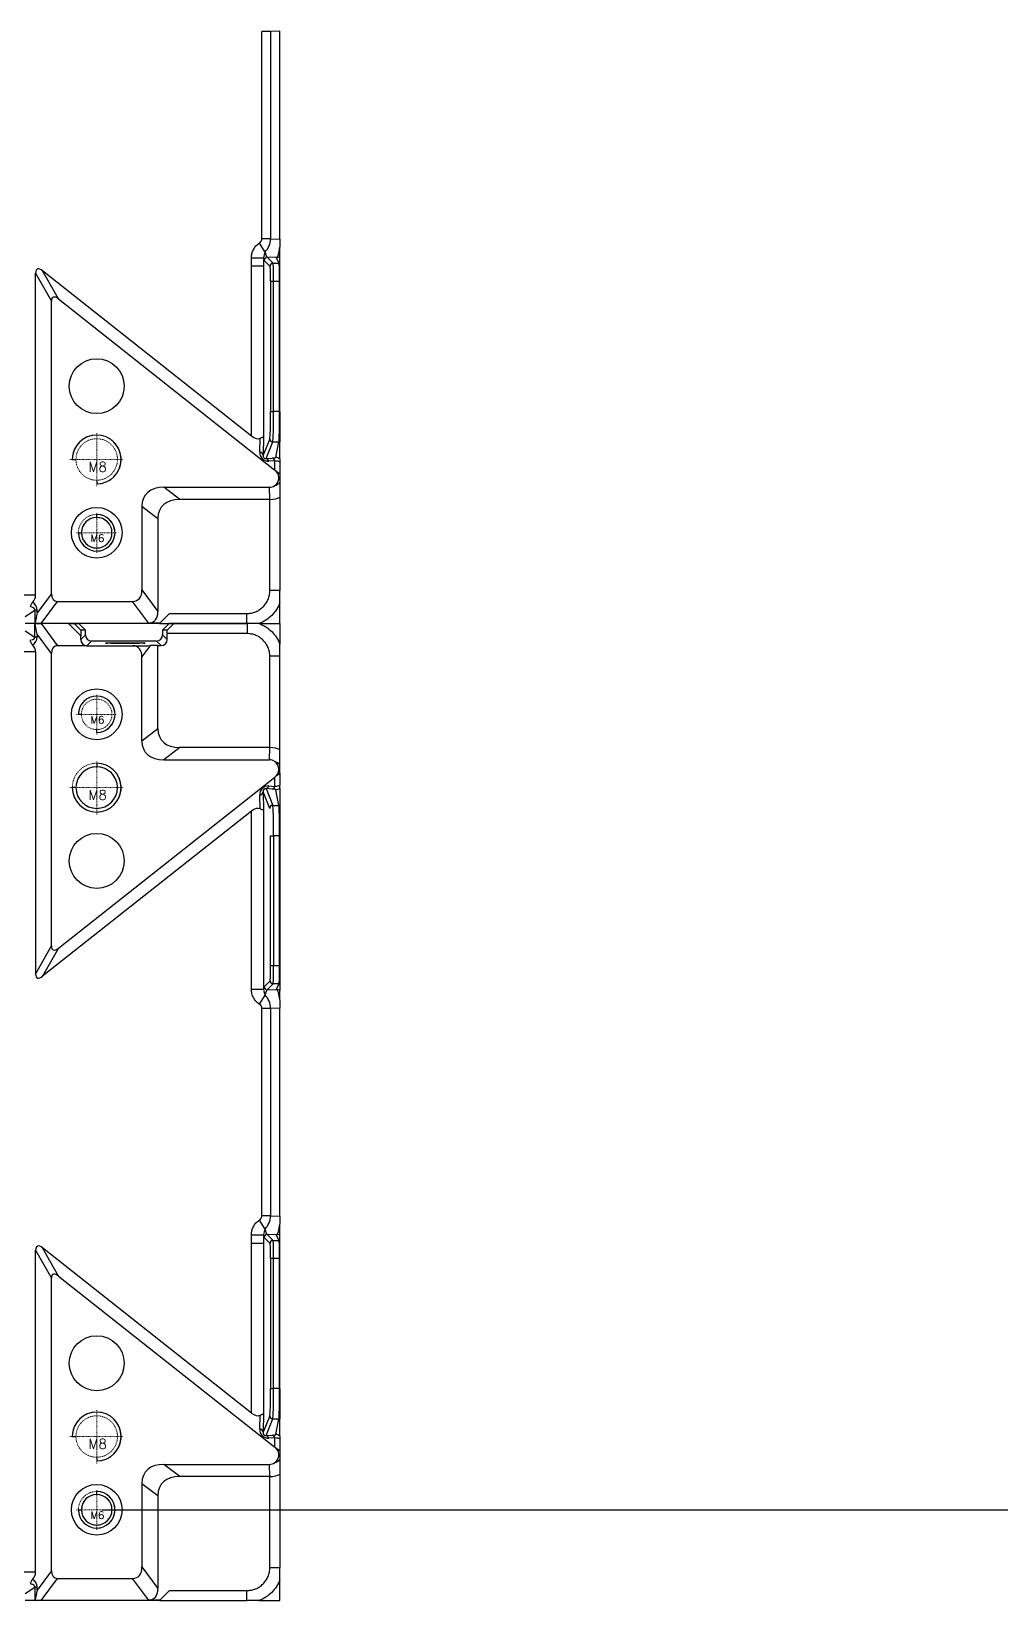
# Model space of a CAD drawing. Header units: millimetres. Extents: x 389 to 17466, y 310 to 5904.
# Drawn here: x 1892.7 to 2051.4, y 786.2 to 1043.1 of the extents above; entities that cross this region are included whole.
import ezdxf

# ---------------------------------------------------------------- set-up
doc = ezdxf.new("R2010")
doc.units = ezdxf.units.MM
doc.linetypes.add('CENTER', pattern=[0.6, 0.375, -0.075, 0.075, -0.075])
doc.linetypes.add('HIDDEN', pattern=[0.2, 0.1, -0.1])
doc.layers.add('screw', color=33, linetype='Continuous', lineweight=13)
doc.styles.get("Standard").update_dxf_attribs({"font": 'arial.ttf'})
doc.styles.add('TXT', font='txt.shx', dxfattribs={"bigfont": 'gbcbig.shx'})
doc.dimstyles.new('DIMSTYLE_14', dxfattribs={"dimtxt": 30, "dimasz": 20, "dimexe": 1.75, "dimexo": 0.875, "dimgap": 2, "dimtad": 1, "dimzin": 9, "dimdsep": 46, "dimtxsty": 'Standard', "dimblk": '_FILLED', "dimcen": 0.09, "dimadec": 0, "dimazin": 0, "dimtp": 0.05, "dimtm": 0.05, "dimtfac": 1, "dimtofl": 0, "dimtmove": 0, "dimatfit": 3, "dimldrblk": '_FILLED', "dimfxl": 1, "dimtolj": 1, "dimarcsym": 0})

# ---------------------------------------------------------------- blocks, each defined once
blk = doc.blocks.new('_FILLED')
at = {"color": 0, "linetype": 'ByBlock'}
blk.add_solid([(0, 0), (-1, 0.2), (-1, -0.2)], dxfattribs=at)
blk = doc.blocks.new('*D179')
at = {"color": 0, "lineweight": -2, "transparency": 16777216}
for p, q in [((1904.23, 1251.29), (2194.62, 1251.29)), ((2192.87, 1231.29), (2192.87, 821.03)), ((1904.23, 801.03), (2194.62, 801.03))]:
    blk.add_line(p, q, dxfattribs=at)
at = {"layer": 'Defpoints', "color": 0, "transparency": 16777216}
for p in [(1903.36, 1251.29), (1903.36, 801.03), (2192.87, 801.03)]:
    blk.add_point(p, dxfattribs=at)
at = {"color": 0, "lineweight": -2, "transparency": 16777216, "xscale": 20, "yscale": 20, "zscale": 20}
for p, rotation in [((2192.87, 1251.29), 90), ((2192.87, 801.03), 270)]:
    blk.add_blockref('_FILLED', p, dxfattribs=dict(at, rotation=rotation))
at = {"color": 0, "transparency": 16777216, "insert": (2171.45, 1026.16), "char_height": 30, "attachment_point": 5, "rotation": 90}
blk.add_mtext('\\A1;450.26 [1\'-5 3/4"]', dxfattribs=at)
blk = doc.blocks.new('screw_m8_g')
at = {"layer": 'screw', "color": 1, "linetype": 'CENTER', "lineweight": 18, "ltscale": 0.16}
for p, q in [((0, -4.4), (0, 4.4)), ((-4.4, 0), (4.4, 0))]:
    blk.add_line(p, q, dxfattribs=at)
at = {"layer": 'screw', "color": 33, "linetype": 'HIDDEN', "lineweight": 18, "ltscale": 0.16}
blk.add_circle((0, 0), 3.4, dxfattribs=at)
at = {"layer": 'screw', "color": 92, "linetype": 'HIDDEN', "lineweight": 18, "ltscale": 0.16}
blk.add_arc((0, 0), 4, 270, 180, dxfattribs=at)
at = {"layer": 'screw', "color": 6, "lineweight": 18, "style": 'TXT'}
blk.add_text('M8', height=1.6, dxfattribs=at).set_placement((-1.36, -2))
blk = doc.blocks.new('screw_m6_g')
at = {"layer": 'screw', "color": 1, "linetype": 'CENTER', "lineweight": 18, "ltscale": 0.12}
for p, q in [((0, -3.3), (0, 3.3)), ((-3.3, 0), (3.3, 0))]:
    blk.add_line(p, q, dxfattribs=at)
at = {"layer": 'screw', "color": 33, "linetype": 'HIDDEN', "lineweight": 18, "ltscale": 0.12}
blk.add_circle((0, 0), 2.5, dxfattribs=at)
at = {"layer": 'screw', "color": 92, "linetype": 'HIDDEN', "lineweight": 18, "ltscale": 0.12}
blk.add_arc((0, 0), 3, 270, 180, dxfattribs=at)
at = {"layer": 'screw', "color": 6, "lineweight": 18, "style": 'TXT'}
blk.add_text('M6', height=1.2, dxfattribs=at).set_placement((-1.02, -1.5))
blk = doc.blocks.new('YTGUH')
at = {"color": 9, "linetype": 'Continuous', "true_color": 0xc7c8ca}
for p, q in [((1930.43, 1009.18), (1930.43, 1043.13)), ((1931.84, 1043.13), (1930.43, 1043.13)), ((1933.36, 1043.18), (1931.84, 1043.13)), ((1931.84, 1043.13), (1931.84, 1009.18)), ((1933.36, 1009.13), (1933.36, 1043.18)), ((1929.98, 1008.46), (1930.92, 1007)), ((1931.84, 1009.18), (1930.43, 1009.18)), ((1931.84, 1009.18), (1933.36, 1009.13)), ((1933.36, 1009.13), (1933.36, 1007.79)), ((1928.7, 1004.71), (1928.7, 1006.06)), ((1928.7, 1006.06), (1930.7, 1006.06)), ((1930.7, 1006.06), (1930.7, 1004.71)), ((1931.75, 1004.65), (1930.78, 1005.63)), ((1932.77, 1006.08), (1931.28, 1006.13)), ((1931.28, 1006.13), (1932.25, 1005.15)), ((1932.25, 1005.15), (1933.24, 1005.15)), ((1933.24, 1005.15), (1932.77, 1006.08)), ((1933.36, 1005.16), (1933.36, 1006.26)), ((1893.34, 1003.56), (1895.94, 998.95)), ((1893.34, 950.81), (1893.34, 1003.56)), ((1897.1, 999.31), (1894.5, 1003.92)), ((1928.7, 976.87), (1894.5, 1003.92)), ((1928.7, 976.87), (1928.7, 1004.71)), ((1928.7, 1004.71), (1930.7, 1004.71)), ((1930.7, 1004.71), (1930.7, 976.79)), ((1931.84, 1002.16), (1931.84, 980.91)), ((1932.34, 1002.16), (1931.84, 1002.16)), ((1932.34, 980.91), (1932.34, 1002.16)), ((1933.3, 1002.16), (1932.34, 1002.16)), ((1933.3, 980.91), (1933.3, 1002.16)), ((1933.3, 1002.16), (1933.36, 1002.16)), ((1933.36, 980.91), (1933.36, 1002.16)), ((1895.94, 951.05), (1895.94, 998.95)), ((1897.1, 999.31), (1932.54, 971.29)), ((1931.84, 980.91), (1932.34, 980.91)), ((1933.3, 980.91), (1932.34, 980.91)), ((1933.3, 980.91), (1933.36, 980.91)), ((1930.05, 974.28), (1930.12, 976.5)), ((1930.7, 976.79), (1930.61, 973.72)), ((1931.7, 976.43), (1930.61, 973.72)), ((1931.1, 973.19), (1932.19, 975.93)), ((1932.19, 975.93), (1933.21, 975.93)), ((1932.69, 973.36), (1933.21, 975.93)), ((1933.36, 973.11), (1933.36, 975.92)), ((1899.36, 973.03), (1899.96, 973.03)), ((1931.1, 973.19), (1932.12, 973.25)), ((1932.56, 972.81), (1931.54, 972.75)), ((1932.54, 971.29), (1932.56, 972.81)), ((1933.36, 972.63), (1933.36, 970.66)), ((1903.36, 969.63), (1903.36, 969.03)), ((1933.36, 970.66), (1933.36, 969.28)), ((1933.36, 969.28), (1933.36, 966.84)), ((1914.37, 968.47), (1931.66, 968.47)), ((1916.98, 966.47), (1914.37, 968.47)), ((1931.7, 966.47), (1916.98, 966.47)), ((1931.7, 966.47), (1931.66, 968.47)), ((1931.71, 951.55), (1931.71, 966.47)), ((1933.36, 966.84), (1933.36, 951.55)), ((1903.36, 963.53), (1903.36, 964.03)), ((1910.77, 965.36), (1910.77, 951.68)), ((1910.77, 965.36), (1913.37, 963.36)), ((1913.37, 963.36), (1913.37, 948.14)), ((1900.36, 961.03), (1900.86, 961.03)), ((1893.34, 950.81), (1790.35, 950.81)), ((1895.94, 951.05), (1893.61, 947.89)), ((1910.77, 951.68), (1913.37, 948.14)), ((1933.36, 951.55), (1931.71, 951.55)), ((1891.66, 947.32), (1893.22, 948.36)), ((1893.22, 948.36), (1893.22, 946.16)), ((1893.61, 948.36), (1893.22, 948.36)), ((1893.61, 947.89), (1893.61, 948.36)), ((1894.28, 946.16), (1896.96, 949.79)), ((1896.96, 949.79), (1909.24, 949.79)), ((1911.85, 946.26), (1909.24, 949.79)), ((1893.22, 946.16), (1891.66, 946.16)), ((1893.22, 946.16), (1891.66, 946.16)), ((1893.22, 946.16), (1893.28, 946.16)), ((1893.22, 943.95), (1893.22, 946.16)), ((1893.28, 946.16), (1893.22, 946.16)), ((1894.28, 946.16), (1893.28, 946.16)), ((1893.28, 946.16), (1894.28, 946.16)), ((1913.66, 946.16), (1894.28, 946.16)), ((1894.28, 946.16), (1896.96, 942.52)), ((1898.75, 946.16), (1894.28, 946.16)), ((1900.74, 944.15), (1898.75, 946.16)), ((1898.75, 946.16), (1899.67, 946.16)), ((1899.67, 946.16), (1900.76, 945.06)), ((1899.67, 946.16), (1900.41, 946.16)), ((1900.41, 946.16), (1901.51, 945.06)), ((1911.85, 946.26), (1913.76, 946.26)), ((1913.66, 946.16), (1913.76, 946.26)), ((1913.66, 946.16), (1927.97, 946.16)), ((1913.76, 946.26), (1915.3, 947.8)), ((1914.15, 945.06), (1915.25, 946.16)), ((1915.98, 946.16), (1915.25, 946.16)), ((1915.3, 947.8), (1927.97, 947.8)), ((1928, 946.16), (1915.98, 946.16)), ((1927.97, 946.16), (1927.97, 947.8)), ((1928, 946.16), (1928, 944.51)), ((1891.66, 944.99), (1893.22, 943.95)), ((1893.61, 943.95), (1893.22, 943.95)), ((1893.61, 944.42), (1893.61, 943.95)), ((1895.94, 941.26), (1893.61, 944.42)), ((1900.74, 943.53), (1901.51, 944.3)), ((1900.74, 943.53), (1900.74, 944.15)), ((1901.51, 945.06), (1900.76, 945.06)), ((1901.51, 944.3), (1901.51, 945.06)), ((1902.51, 943.3), (1901.73, 942.52)), ((1913.15, 943.3), (1902.51, 943.3)), ((1913.9, 942.55), (1913.15, 943.3)), ((1914.86, 945.06), (1914.15, 945.06)), ((1914.15, 945.06), (1914.15, 944.3)), ((1914.15, 944.3), (1914.9, 943.55)), ((1914.9, 945.06), (1914.86, 945.06)), ((1914.9, 944.01), (1914.9, 944.51)), ((1928, 944.51), (1914.9, 944.51)), ((1914.9, 943.55), (1914.9, 944.01)), ((1893.34, 941.5), (1791.35, 941.5)), ((1893.34, 941.5), (1893.34, 888.75)), ((1895.94, 893.36), (1895.94, 941.26)), ((1901.73, 942.52), (1896.96, 942.52)), ((1901.73, 942.52), (1909.24, 942.52)), ((1910.77, 940.63), (1912.07, 942.4)), ((1910.77, 926.95), (1910.77, 940.63)), ((1913.37, 942.55), (1912.07, 942.54)), ((1912.07, 942.54), (1912.07, 942.54)), ((1912.07, 942.54), (1912.07, 942.4)), ((1913.37, 942.55), (1913.9, 942.55)), ((1913.37, 928.95), (1913.37, 942.55)), ((1931.71, 925.84), (1931.71, 940.8)), ((1933.36, 940.8), (1931.71, 940.8)), ((1933.36, 925.47), (1933.36, 940.8)), ((1900.86, 931.29), (1900.36, 931.29)), ((1903.36, 928.29), (1903.36, 928.79)), ((1910.77, 926.95), (1913.37, 928.95)), ((1916.98, 925.84), (1914.37, 923.84)), ((1931.7, 925.84), (1916.98, 925.84)), ((1931.66, 923.84), (1931.7, 925.84)), ((1933.36, 923.03), (1933.36, 925.47)), ((1903.36, 923.29), (1903.36, 922.69)), ((1914.37, 923.84), (1931.66, 923.84)), ((1933.36, 921.65), (1933.36, 923.03)), ((1897.1, 893.01), (1932.54, 921.02)), ((1932.56, 919.5), (1932.54, 921.02)), ((1933.36, 921.65), (1933.36, 919.68)), ((1899.96, 919.29), (1899.36, 919.29)), ((1930.12, 915.81), (1930.05, 918.03)), ((1930.61, 918.59), (1930.7, 915.53)), ((1931.7, 915.88), (1930.61, 918.59)), ((1932.12, 919.06), (1931.1, 919.12)), ((1931.1, 919.12), (1932.19, 916.38)), ((1931.54, 919.56), (1932.56, 919.5)), ((1933.21, 916.38), (1932.69, 918.95)), ((1933.36, 919.2), (1933.36, 916.39)), ((1928.7, 915.44), (1894.5, 888.39)), ((1928.7, 886.25), (1928.7, 915.44)), ((1930.7, 915.53), (1930.7, 886.25)), ((1932.19, 916.38), (1933.21, 916.38)), ((1931.84, 890.16), (1931.84, 911.4)), ((1931.84, 911.4), (1932.34, 911.4)), ((1932.34, 911.4), (1932.34, 890.16)), ((1933.3, 911.4), (1932.34, 911.4)), ((1933.3, 890.16), (1933.3, 911.4)), ((1933.3, 911.4), (1933.36, 911.4)), ((1933.36, 911.4), (1933.36, 890.16)), ((1893.34, 888.75), (1895.94, 893.36)), ((1897.1, 893.01), (1894.5, 888.39)), ((1931.84, 890.16), (1932.34, 890.16)), ((1932.34, 890.16), (1933.3, 890.16)), ((1933.3, 890.16), (1933.36, 890.16)), ((1930.78, 886.68), (1931.75, 887.66)), ((1932.25, 887.16), (1931.28, 886.18)), ((1933.24, 887.16), (1932.25, 887.16)), ((1932.77, 886.23), (1933.24, 887.16)), ((1933.36, 887.15), (1933.36, 886.05)), ((1930.7, 886.25), (1928.7, 886.25)), ((1930.92, 885.31), (1929.98, 883.85)), ((1931.28, 886.18), (1932.77, 886.23)), ((1933.36, 884.52), (1933.36, 886.05)), ((1933.36, 884.52), (1933.36, 883.18)), ((1930.43, 849.18), (1930.43, 883.13)), ((1931.84, 883.13), (1930.43, 883.13)), ((1933.36, 883.18), (1931.84, 883.13)), ((1931.84, 883.13), (1931.84, 849.18)), ((1933.36, 849.13), (1933.36, 883.18)), ((1929.98, 848.46), (1930.92, 847)), ((1931.84, 849.18), (1930.43, 849.18)), ((1931.84, 849.18), (1933.36, 849.13)), ((1933.36, 849.13), (1933.36, 847.79)), ((1928.7, 844.71), (1928.7, 846.06)), ((1928.7, 846.06), (1930.7, 846.06)), ((1930.7, 846.06), (1930.7, 844.71)), ((1931.75, 844.65), (1930.78, 845.63)), ((1932.77, 846.08), (1931.28, 846.13)), ((1931.28, 846.13), (1932.25, 845.15)), ((1933.24, 845.15), (1932.77, 846.08)), ((1933.36, 845.16), (1933.36, 846.26)), ((1893.34, 843.56), (1895.94, 838.95)), ((1893.34, 790.81), (1893.34, 843.56)), ((1897.1, 839.31), (1894.5, 843.92)), ((1928.7, 816.87), (1894.5, 843.92)), ((1928.7, 816.87), (1928.7, 844.71)), ((1928.7, 844.71), (1930.7, 844.71)), ((1930.7, 844.71), (1930.7, 816.79)), ((1932.25, 845.15), (1933.24, 845.15)), ((1931.84, 842.16), (1931.84, 820.91)), ((1932.34, 842.16), (1931.84, 842.16)), ((1932.34, 820.91), (1932.34, 842.16)), ((1933.3, 842.16), (1932.34, 842.16)), ((1933.3, 820.91), (1933.3, 842.16)), ((1933.3, 842.16), (1933.36, 842.16)), ((1933.36, 820.91), (1933.36, 842.16)), ((1895.94, 791.05), (1895.94, 838.95)), ((1897.1, 839.31), (1932.54, 811.29)), ((1931.84, 820.91), (1932.34, 820.91)), ((1933.3, 820.91), (1932.34, 820.91)), ((1933.3, 820.91), (1933.36, 820.91)), ((1930.05, 814.28), (1930.12, 816.5)), ((1930.7, 816.79), (1930.61, 813.72)), ((1931.7, 816.43), (1930.61, 813.72)), ((1931.1, 813.19), (1932.19, 815.93)), ((1932.19, 815.93), (1933.21, 815.93)), ((1932.69, 813.36), (1933.21, 815.93)), ((1933.36, 813.11), (1933.36, 815.92)), ((1899.36, 813.03), (1899.96, 813.03)), ((1931.1, 813.19), (1932.12, 813.25)), ((1932.56, 812.81), (1931.54, 812.75)), ((1932.54, 811.29), (1932.56, 812.81)), ((1933.36, 812.63), (1933.36, 810.66)), ((1903.36, 809.63), (1903.36, 809.03)), ((1933.36, 810.66), (1933.36, 809.28)), ((1914.37, 808.47), (1931.66, 808.47)), ((1916.98, 806.47), (1914.37, 808.47)), ((1931.7, 806.47), (1931.66, 808.47)), ((1933.36, 809.28), (1933.36, 806.84)), ((1910.77, 805.36), (1910.77, 791.68)), ((1910.77, 805.36), (1913.37, 803.36)), ((1931.7, 806.47), (1916.98, 806.47)), ((1931.71, 791.55), (1931.71, 806.47)), ((1933.36, 806.84), (1933.36, 791.55)), ((1903.36, 803.53), (1903.36, 804.03)), ((1913.37, 803.36), (1913.37, 788.14)), ((1900.36, 801.03), (1900.86, 801.03)), ((1910.77, 791.68), (1913.37, 788.14)), ((1933.36, 791.55), (1931.71, 791.55)), ((1893.34, 790.81), (1790.35, 790.81)), ((1895.94, 791.05), (1893.61, 787.89)), ((1894.28, 786.16), (1896.96, 789.79)), ((1896.96, 789.79), (1909.24, 789.79)), ((1911.85, 786.26), (1909.24, 789.79)), ((1891.66, 787.32), (1893.22, 788.36)), ((1893.22, 788.36), (1893.22, 786.16)), ((1893.61, 788.36), (1893.22, 788.36)), ((1893.61, 787.89), (1893.61, 788.36)), ((1913.76, 786.26), (1915.3, 787.8)), ((1915.3, 787.8), (1927.97, 787.8)), ((1927.97, 786.16), (1927.97, 787.8)), ((1893.22, 786.16), (1891.66, 786.16)), ((1893.22, 786.16), (1893.28, 786.16)), ((1894.28, 786.16), (1893.28, 786.16)), ((1913.66, 786.16), (1894.28, 786.16)), ((1911.85, 786.26), (1913.76, 786.26)), ((1913.66, 786.16), (1913.76, 786.26)), ((1913.66, 786.16), (1927.97, 786.16))]:
    blk.add_line(p, q, dxfattribs=at)
for centre, radius in [((1903.36, 985.03), 4.5), ((1903.36, 961.03), 4.15), ((1903.36, 931.29), 4.15), ((1903.36, 907.29), 4.5), ((1903.36, 825.03), 4.5), ((1903.36, 801.03), 4.15)]:
    blk.add_circle(centre, radius, dxfattribs=at)
for centre, radius, start, end in [((1903.36, 973.03), 4, 270, 180), ((1903.36, 973.03), 3.4, 180, 180.0001), ((1931.66, 970.01), 1.53, 304.2742, 40.7405), ((1903.36, 961.03), 3, 180, 90), ((1903.36, 961.03), 2.5, 90, 89.9999), ((1903.36, 931.29), 3, 270, 180), ((1903.36, 931.29), 2.5, 180, 180.0001), ((1903.36, 919.29), 4, 180, 90), ((1903.36, 919.29), 3.4, 90, 89.9999), ((1931.66, 922.3), 1.53, 319.2595, 55.7258), ((1903.36, 813.03), 4, 270, 180), ((1903.36, 813.03), 3.4, 180, 180.0001), ((1931.66, 810.01), 1.53, 304.2742, 40.7405), ((1903.36, 801.03), 3, 180, 90), ((1903.36, 801.03), 2.5, 90, 89.9999)]:
    blk.add_arc(centre, radius, start, end, dxfattribs=at)
for centre, major_axis, ratio, start_param, end_param in [((1929.01, 1009.21), (1.41, -0.05), 0.706891, 5.49138, 6.307865), ((1929.01, 1009.21), (0.1, 3), 0.942809, 3.920583, 4.737069), ((1932.77, 1009.08), (0.03, 3), 0.218747, 3.185509, 4.27169), ((1930.78, 1009.13), (0, 3.5), 0.051121, 2.637545, 3.090378), ((1931.28, 1005.63), (0.354, 0.354), 0.998783, 0.786007, 2.355586), ((1931.28, 1009.13), (-0.03, 3), 0.177208, 2.354878, 3.084509), ((1932.25, 1004.65), (0.354, 0.354), 0.998783, 0.786007, 2.355586), ((1932.25, 1002.16), (0, 3), 0.029101, 4.712389, 6.248279), ((1932.77, 1007.08), (-0.894, -0.447), 0.999239, 1.107575, 1.728982), ((1933.24, 1006.15), (-0.894, -0.447), 0.999239, 1.107575, 1.228311), ((1933.23, 1002.16), (0, 3), 0.023273, 4.712389, 6.248279), ((1894.98, 1001.73), (-1.39, 2.46), 0.35329, 5.569338, 6.841706), ((1931.75, 1002.16), (0, 2.5), 0.034921, 4.712389, 6.248279), ((1897.59, 997.12), (-1.39, 2.46), 0.35329, 5.569338, 6.841706), ((1931.68, 980.91), (0, 4.5), 0.034921, 3.228859, 4.712389), ((1932.18, 980.91), (0, 5), 0.031429, 3.228859, 4.712389), ((1933.2, 980.91), (0, 5), 0.020946, 3.228859, 4.712389), ((1928.7, 979.42), (-1.41, 2.92), 0.484172, 2.356194, 3.141772), ((1931.59, 974.37), (0.81, 1.45), 0.902173, 2.097303, 3.665057), ((1929.62, 973.72), (1, -0.028), 0.62541, 0.044741, 1.134215), ((1932.19, 976.43), (0.464, -0.185), 0.995592, 3.522886, 5.090641), ((1933.21, 974.94), (-0.981, 0.196), 0.996044, 4.759337, 4.908556), ((1931.15, 973.82), (0.316, 0.584), 0.749129, 2.10575, 3.673505), ((1931.1, 972.2), (-0.058, 0.998), 0.553603, 5.268923, 6.178337), ((1931.69, 973.36), (1, 0), 0.119965, 5.155981, 6.2591), ((1932.12, 972.26), (-0.058, 0.998), 0.553603, 5.268923, 6.178337), ((1931.69, 972.36), (-2, 0.01), 0.250652, 3.733385, 4.264997), ((1932.69, 972.36), (-0.981, 0.196), 0.996044, 4.185297, 4.908556), ((1931.66, 970.01), (2, 0.03), 0.707053, 5.146817, 5.710572), ((1931.64, 968.4), (0.04, 3.22), 0.621326, 5.671486, 5.837782), ((1931.66, 970.01), (-2, 0.03), 0.621326, 3.710493, 4.100689), ((1918.98, 961.4), (7.63, -5.85), 0.519988, 2.546017, 3.521237), ((1921.59, 959.4), (7.63, -5.85), 0.519988, 2.546017, 3.521237), ((1931.64, 971.3), (0.05, -2.83), 0.707053, 6.270844, 6.717613), ((1931.67, 969.3), (0.05, -2.83), 0.707053, 6.270844, 6.275957), ((1931.71, 967.3), (2, 0.02), 0.414169, 4.708775, 5.676033), ((1890.73, 950.81), (-2.61, 0), 0.767327, 2.512853, 3.141593), ((1899.23, 953.86), (2.86, 3.89), 0.414284, 2.629407, 3.437875), ((1905.84, 955.89), (-4.3, 5.83), 0.414284, 2.845311, 3.653779), ((1892.66, 948.32), (0.543, 0.187), 0.861051, 5.99218, 7.56115), ((1892.05, 948.32), (1.5, 0.48), 0.950312, 5.986054, 7.026993), ((1908.45, 952.35), (-4.3, 5.83), 0.414284, 2.845311, 3.653779), ((1914.32, 944.51), (2, 2), 0.008726, 4.997973, 5.688376), ((1892.66, 944), (-0.543, 0.187), 0.861051, 1.863628, 3.432598), ((1892.05, 944), (-1.5, 0.48), 0.950312, 2.397785, 3.438724), ((1901.74, 943.53), (0.397, 0.931), 0.985858, 1.968767, 3.539259), ((1900.76, 943.64), (0.01, 1.41), 0.013235, 0.000063, 1.203911), ((1902.51, 944.3), (0.707, 0.707), 0.999695, 2.356347, 3.926839), ((1913.15, 944.3), (0.707, -0.707), 0.999695, 5.497939, 7.068431), ((1913.9, 943.55), (0.707, -0.707), 0.999695, 5.497939, 7.068431), ((1914.86, 944.51), (0, 2), 0.017455, 4.712389, 4.989245), ((1890.73, 941.5), (-2.61, 0), 0.767327, 3.141593, 3.770332), ((1899.23, 938.45), (2.86, -3.89), 0.414284, 2.845311, 3.653779), ((1910.38, 942.58), (3.74, 0.02), 0.015482, 4.404581, 5.182038), ((1905.84, 936.42), (-4.3, -5.83), 0.414284, 2.629407, 3.437875), ((1907.14, 938.19), (-4.3, -5.83), 0.414284, 2.629407, 2.660418), ((1921.59, 932.91), (7.63, 5.85), 0.519988, 2.761948, 3.737168), ((1918.98, 930.91), (7.63, 5.85), 0.519988, 2.761948, 3.737168), ((1931.67, 923.01), (-0.05, -2.83), 0.707053, 3.148821, 3.153934), ((1931.71, 925.01), (-2, 0.02), 0.414169, 3.748745, 4.716003), ((1931.64, 921.01), (-0.05, -2.83), 0.707053, 2.707165, 3.153934), ((1931.66, 922.3), (2, -0.03), 0.707053, 0.572613, 1.136369), ((1931.64, 923.91), (0.04, -3.22), 0.621326, 0.445403, 0.6117), ((1931.66, 922.3), (2, 0.03), 0.621326, 5.324089, 5.714285), ((1931.59, 917.94), (-0.81, 1.45), 0.902173, 5.759721, 7.327475), ((1929.62, 918.59), (1, 0.028), 0.62541, 5.14897, 6.238444), ((1931.15, 918.49), (-0.316, 0.584), 0.749129, 5.751273, 7.319028), ((1931.1, 920.11), (-0.058, -0.998), 0.553603, 0.104848, 1.014262), ((1932.12, 920.05), (-0.058, -0.998), 0.553603, 0.104848, 1.014262), ((1931.69, 918.95), (-1, 0), 0.119965, 3.165678, 4.268797), ((1931.69, 919.95), (2, 0.01), 0.250652, 5.159781, 5.691393), ((1932.69, 919.95), (-0.981, -0.196), 0.996044, 1.374629, 2.097888), ((1928.7, 912.89), (1.41, 2.92), 0.484172, 6.283006, 7.068583), ((1932.19, 915.88), (0.464, 0.185), 0.995592, 1.192545, 2.760299), ((1932.18, 911.4), (0, 5), 0.031429, 4.712389, 6.195919), ((1933.21, 917.38), (-0.981, -0.196), 0.996044, 1.374629, 1.523848), ((1933.2, 911.4), (0, 5), 0.020946, 4.712389, 6.195919), ((1897.59, 895.19), (-1.39, -2.46), 0.35329, 5.724665, 6.997033), ((1931.75, 890.16), (0, 2.5), 0.034921, 3.176499, 4.712389), ((1932.25, 890.16), (0, 3), 0.029101, 3.176499, 4.712389), ((1933.23, 890.16), (0, 3), 0.023273, 3.176499, 4.712389), ((1894.98, 890.58), (-1.39, -2.46), 0.35329, 5.724665, 6.997033), ((1930.78, 883.18), (0, 3.5), 0.051121, 0.051215, 0.504047), ((1931.28, 886.68), (0.354, -0.354), 0.998783, 3.9276, 5.497178), ((1932.25, 887.66), (-0.354, 0.354), 0.998783, 0.786007, 2.355586), ((1933.24, 886.16), (-0.894, 0.447), 0.999239, 5.054874, 5.17561), ((1931.28, 883.18), (0.03, 3), 0.177208, 0.057084, 0.786715), ((1929.01, 883.11), (-0.1, 3), 0.942809, 4.687709, 5.504195), ((1932.77, 885.24), (-0.894, 0.447), 0.999239, 4.554203, 5.17561), ((1932.77, 883.24), (-0.03, 3), 0.218747, 5.153088, 6.239269), ((1929.01, 883.11), (1.41, 0.05), 0.706891, 6.258505, 7.074991), ((1929.01, 849.21), (1.41, -0.05), 0.706891, 5.49138, 6.307865), ((1929.01, 849.21), (0.1, 3), 0.942809, 3.920583, 4.737069), ((1930.78, 849.13), (0, 3.5), 0.051121, 2.637545, 3.090378), ((1931.28, 845.63), (0.354, 0.354), 0.998783, 0.786007, 2.355586), ((1931.28, 849.13), (-0.03, 3), 0.177208, 2.354878, 3.084509), ((1932.77, 849.08), (0.03, 3), 0.218747, 3.185509, 4.27169), ((1932.77, 847.08), (-0.894, -0.447), 0.999239, 1.107575, 1.728982), ((1894.98, 841.73), (-1.39, 2.46), 0.35329, 5.569338, 6.841706), ((1932.25, 844.65), (0.354, 0.354), 0.998783, 0.786007, 2.355586), ((1931.75, 842.16), (0, 2.5), 0.034921, 4.712389, 6.248279), ((1932.25, 842.16), (0, 3), 0.029101, 4.712389, 6.248279), ((1933.24, 846.15), (-0.894, -0.447), 0.999239, 1.107575, 1.228311), ((1933.23, 842.16), (0, 3), 0.023273, 4.712389, 6.248279), ((1897.59, 837.12), (-1.39, 2.46), 0.35329, 5.569338, 6.841706), ((1931.68, 820.91), (0, 4.5), 0.034921, 3.228859, 4.712389), ((1932.18, 820.91), (0, 5), 0.031429, 3.228859, 4.712389), ((1933.2, 820.91), (0, 5), 0.020946, 3.228859, 4.712389), ((1928.7, 819.42), (-1.41, 2.92), 0.484172, 2.356194, 3.141772), ((1932.19, 816.43), (0.464, -0.185), 0.995592, 3.522886, 5.090641), ((1933.21, 814.94), (-0.981, 0.196), 0.996044, 4.759337, 4.908556), ((1931.59, 814.37), (0.81, 1.45), 0.902173, 2.097303, 3.665057), ((1929.62, 813.72), (1, -0.028), 0.62541, 0.044741, 1.134215), ((1931.15, 813.82), (0.316, 0.584), 0.749129, 2.10575, 3.673505), ((1931.1, 812.2), (-0.058, 0.998), 0.553603, 5.268923, 6.178337), ((1931.69, 813.36), (1, 0), 0.119965, 5.155981, 6.2591), ((1932.12, 812.26), (-0.058, 0.998), 0.553603, 5.268923, 6.178337), ((1931.69, 812.36), (-2, 0.01), 0.250652, 3.733385, 4.264997), ((1932.69, 812.36), (-0.981, 0.196), 0.996044, 4.185297, 4.908556), ((1931.64, 808.4), (0.04, 3.22), 0.621326, 5.671486, 5.837782), ((1931.66, 810.01), (-2, 0.03), 0.621326, 3.710493, 4.100689), ((1918.98, 801.4), (7.63, -5.85), 0.519988, 2.546017, 3.521237), ((1931.64, 811.3), (0.05, -2.83), 0.707053, 6.270844, 6.717613), ((1931.66, 810.01), (2, 0.03), 0.707053, 5.146817, 5.710572), ((1921.59, 799.4), (7.63, -5.85), 0.519988, 2.546017, 3.521237), ((1931.67, 809.3), (0.05, -2.83), 0.707053, 6.270844, 6.275957), ((1931.71, 807.3), (2, 0.02), 0.414169, 4.708775, 5.676033), ((1905.84, 795.89), (-4.3, 5.83), 0.414284, 2.845311, 3.653779), ((1890.73, 790.81), (-2.61, 0), 0.767327, 2.512853, 3.141593), ((1892.05, 788.32), (1.5, 0.48), 0.950312, 5.986054, 7.026993), ((1899.23, 793.86), (2.86, 3.89), 0.414284, 2.629407, 3.437875), ((1892.66, 788.32), (0.543, 0.187), 0.861051, 5.99218, 7.56115), ((1908.45, 792.35), (-4.3, 5.83), 0.414284, 2.845311, 3.653779)]:
    blk.add_ellipse(centre, major_axis=major_axis, ratio=ratio, start_param=start_param, end_param=end_param, dxfattribs=at)
blk.add_ellipse((1908.04, 942.95), major_axis=(-3.25, 0), ratio=0.017455, dxfattribs=at)
for points, knots in [([(1928.7, 1006.06), (1928.7, 1006.3), (1928.73, 1006.53), (1928.85, 1006.99), (1928.93, 1007.21), (1929.15, 1007.63), (1929.29, 1007.83), (1929.6, 1008.18), (1929.78, 1008.33), (1929.98, 1008.46)], [0, 0, 0, 0, 0.25, 0.25, 0.5, 0.5, 0.75, 0.75, 1, 1, 1, 1]), ([(1933.36, 1006.26), (1933.36, 1006.28), (1933.36, 1006.32), (1933.36, 1006.46), (1933.36, 1006.55), (1933.36, 1006.8), (1933.36, 1006.95), (1933.36, 1007.33), (1933.36, 1007.54), (1933.36, 1007.79)], [0, 0, 0, 0, 0.25, 0.25, 0.5, 0.5, 0.75, 0.75, 1, 1, 1, 1]), ([(1930.92, 1007), (1930.85, 1006.85), (1930.8, 1006.7), (1930.72, 1006.39), (1930.7, 1006.23), (1930.7, 1006.06)], [0, 0, 0, 0, 0.5, 0.5, 1, 1, 1, 1]), ([(1933.36, 1002.16), (1933.36, 1002.54), (1933.36, 1002.93), (1933.36, 1003.46), (1933.36, 1003.63), (1933.36, 1003.96), (1933.36, 1004.11), (1933.36, 1004.38), (1933.36, 1004.51), (1933.36, 1004.73), (1933.36, 1004.82), (1933.36, 1004.98), (1933.36, 1005.04), (1933.36, 1005.13), (1933.36, 1005.15), (1933.36, 1005.16)], [0, 0, 0, 0, 0.25, 0.25, 0.375, 0.375, 0.5, 0.5, 0.625, 0.625, 0.75, 0.75, 0.875, 0.875, 1, 1, 1, 1]), ([(1933.36, 980.91), (1933.36, 980.6), (1933.36, 980.29), (1933.36, 979.69), (1933.36, 979.39), (1933.36, 978.81), (1933.36, 978.53), (1933.36, 978.01), (1933.36, 977.76), (1933.36, 977.3), (1933.36, 977.1), (1933.36, 976.72), (1933.36, 976.56), (1933.36, 976.28), (1933.36, 976.17), (1933.36, 976.01), (1933.36, 975.95), (1933.36, 975.92)], [0, 0, 0, 0, 0.125, 0.125, 0.25, 0.25, 0.375, 0.375, 0.5, 0.5, 0.625, 0.625, 0.75, 0.75, 0.875, 0.875, 1, 1, 1, 1]), ([(1930.12, 976.5), (1930.2, 976.54), (1930.28, 976.58), (1930.42, 976.64), (1930.48, 976.66), (1930.58, 976.71), (1930.62, 976.72), (1930.68, 976.76), (1930.7, 976.77), (1930.7, 976.79)], [0, 0, 0, 0, 0.25, 0.25, 0.5, 0.5, 0.75, 0.75, 1, 1, 1, 1]), ([(1933.36, 973.11), (1933.36, 973.09), (1933.36, 973.05), (1933.36, 972.94), (1933.36, 972.9), (1933.36, 972.78), (1933.36, 972.72), (1933.36, 972.63)], [0, 0, 0, 0, 0.5, 0.5, 0.75, 0.75, 1, 1, 1, 1]), ([(1927.97, 947.8), (1928.21, 947.8), (1928.45, 947.83), (1928.93, 947.92), (1929.17, 947.99), (1929.62, 948.18), (1929.84, 948.3), (1930.25, 948.57), (1930.44, 948.73), (1930.78, 949.07), (1930.94, 949.26), (1931.21, 949.67), (1931.33, 949.89), (1931.52, 950.34), (1931.59, 950.58), (1931.68, 951.05), (1931.71, 951.3), (1931.71, 951.55)], [0, 0, 0, 0, 0.125, 0.125, 0.25, 0.25, 0.375, 0.375, 0.5, 0.5, 0.625, 0.625, 0.75, 0.75, 0.875, 0.875, 1, 1, 1, 1]), ([(1933.36, 949.58), (1933.36, 949.62), (1933.36, 949.74), (1933.36, 950.03), (1933.36, 950.21), (1933.36, 950.57), (1933.36, 950.77), (1933.36, 951.15), (1933.36, 951.35), (1933.36, 951.55)], [0, 0, 0, 0, 0.25, 0.25, 0.5, 0.5, 0.75, 0.75, 1, 1, 1, 1]), ([(1892.84, 949.63), (1892.76, 949.55), (1892.7, 949.47), (1892.61, 949.32), (1892.58, 949.24), (1892.53, 949.1), (1892.52, 949.04), (1892.5, 948.96), (1892.5, 948.94), (1892.49, 948.9), (1892.49, 948.88), (1892.48, 948.87)], [0, 0, 0, 0, 0.25, 0.25, 0.5, 0.5, 0.75, 0.75, 0.875, 0.875, 1, 1, 1, 1]), ([(1933.36, 949.58), (1933.21, 949.19), (1933.03, 948.81), (1932.58, 948.11), (1932.31, 947.78), (1931.72, 947.2), (1931.4, 946.94), (1930.69, 946.48), (1930.32, 946.3), (1929.93, 946.16)], [0, 0, 0, 0, 0.25, 0.25, 0.5, 0.5, 0.75, 0.75, 1, 1, 1, 1]), ([(1933.36, 946.16), (1933.36, 946.6), (1933.36, 947.13), (1933.36, 948.28), (1933.36, 948.9), (1933.36, 949.58)], [0, 0, 0, 0, 0.5, 0.5, 1, 1, 1, 1]), ([(1929.93, 946.16), (1929.91, 946.16), (1929.87, 946.16), (1929.77, 946.16), (1929.7, 946.16), (1929.48, 946.16), (1929.31, 946.16), (1928.94, 946.16), (1928.75, 946.16), (1928.36, 946.16), (1928.16, 946.16), (1927.97, 946.16)], [0, 0, 0, 0, 0.125, 0.125, 0.25, 0.25, 0.5, 0.5, 0.75, 0.75, 1, 1, 1, 1]), ([(1929.96, 946.16), (1929.94, 946.16), (1929.9, 946.16), (1929.8, 946.16), (1929.73, 946.16), (1929.51, 946.16), (1929.34, 946.16), (1928.97, 946.16), (1928.78, 946.16), (1928.4, 946.16), (1928.2, 946.16), (1928, 946.16)], [0, 0, 0, 0, 0.125, 0.125, 0.25, 0.25, 0.5, 0.5, 0.75, 0.75, 1, 1, 1, 1]), ([(1929.93, 946.16), (1930.61, 946.16), (1931.23, 946.16), (1932.38, 946.16), (1932.91, 946.16), (1933.36, 946.16)], [0, 0, 0, 0, 0.5, 0.5, 1, 1, 1, 1]), ([(1929.96, 946.16), (1930.35, 946.01), (1930.72, 945.83), (1931.42, 945.38), (1931.74, 945.12), (1932.32, 944.54), (1932.58, 944.21), (1933.03, 943.52), (1933.21, 943.15), (1933.36, 942.76)], [0, 0, 0, 0, 0.25, 0.25, 0.5, 0.5, 0.75, 0.75, 1, 1, 1, 1]), ([(1929.96, 946.16), (1930.63, 946.16), (1931.25, 946.16), (1932.39, 946.16), (1932.91, 946.16), (1933.36, 946.16)], [0, 0, 0, 0, 0.5, 0.5, 1, 1, 1, 1]), ([(1933.36, 946.16), (1933.36, 945.71), (1933.36, 945.19), (1933.36, 944.05), (1933.36, 943.43), (1933.36, 942.76)], [0, 0, 0, 0, 0.5, 0.5, 1, 1, 1, 1]), ([(1892.84, 942.68), (1892.76, 942.76), (1892.7, 942.84), (1892.61, 943), (1892.58, 943.07), (1892.53, 943.21), (1892.52, 943.27), (1892.5, 943.35), (1892.5, 943.37), (1892.49, 943.41), (1892.49, 943.43), (1892.48, 943.44)], [0, 0, 0, 0, 0.25, 0.25, 0.5, 0.5, 0.75, 0.75, 0.875, 0.875, 1, 1, 1, 1]), ([(1931.71, 940.8), (1931.71, 941.05), (1931.68, 941.29), (1931.59, 941.76), (1931.52, 942), (1931.33, 942.44), (1931.22, 942.66), (1930.95, 943.06), (1930.79, 943.25), (1930.45, 943.59), (1930.26, 943.75), (1929.86, 944.02), (1929.65, 944.13), (1929.2, 944.32), (1928.97, 944.39), (1928.49, 944.48), (1928.25, 944.51), (1928, 944.51)], [0, 0, 0, 0, 0.125, 0.125, 0.25, 0.25, 0.375, 0.375, 0.5, 0.5, 0.625, 0.625, 0.75, 0.75, 0.875, 0.875, 1, 1, 1, 1]), ([(1933.36, 940.8), (1933.36, 941), (1933.36, 941.2), (1933.36, 941.58), (1933.36, 941.77), (1933.36, 942.14), (1933.36, 942.31), (1933.36, 942.53), (1933.36, 942.6), (1933.36, 942.7), (1933.36, 942.74), (1933.36, 942.76)], [0, 0, 0, 0, 0.25, 0.25, 0.5, 0.5, 0.75, 0.75, 0.875, 0.875, 1, 1, 1, 1]), ([(1933.36, 919.2), (1933.36, 919.22), (1933.36, 919.26), (1933.36, 919.41), (1933.36, 919.51), (1933.36, 919.68)], [0, 0, 0, 0, 0.5, 0.5, 1, 1, 1, 1]), ([(1930.7, 915.53), (1930.7, 915.54), (1930.68, 915.56), (1930.62, 915.59), (1930.58, 915.61), (1930.48, 915.65), (1930.42, 915.67), (1930.28, 915.73), (1930.2, 915.77), (1930.12, 915.81)], [0, 0, 0, 0, 0.25, 0.25, 0.5, 0.5, 0.75, 0.75, 1, 1, 1, 1]), ([(1933.36, 916.39), (1933.36, 916.36), (1933.36, 916.31), (1933.36, 916.14), (1933.36, 916.03), (1933.36, 915.75), (1933.36, 915.59), (1933.36, 915.22), (1933.36, 915.01), (1933.36, 914.55), (1933.36, 914.31), (1933.36, 913.78), (1933.36, 913.5), (1933.36, 912.93), (1933.36, 912.63), (1933.36, 912.02), (1933.36, 911.71), (1933.36, 911.4)], [0, 0, 0, 0, 0.125, 0.125, 0.25, 0.25, 0.375, 0.375, 0.5, 0.5, 0.625, 0.625, 0.75, 0.75, 0.875, 0.875, 1, 1, 1, 1]), ([(1933.36, 890.16), (1933.36, 889.96), (1933.36, 889.77), (1933.36, 889.4), (1933.36, 889.21), (1933.36, 888.85), (1933.36, 888.68), (1933.36, 888.36), (1933.36, 888.21), (1933.36, 887.93), (1933.36, 887.81), (1933.36, 887.59), (1933.36, 887.49), (1933.36, 887.26), (1933.36, 887.17), (1933.36, 887.15)], [0, 0, 0, 0, 0.125, 0.125, 0.25, 0.25, 0.375, 0.375, 0.5, 0.5, 0.625, 0.625, 0.75, 0.75, 1, 1, 1, 1]), ([(1929.98, 883.85), (1929.78, 883.98), (1929.6, 884.13), (1929.29, 884.49), (1929.15, 884.68), (1928.93, 885.1), (1928.85, 885.32), (1928.73, 885.78), (1928.7, 886.01), (1928.7, 886.25)], [0, 0, 0, 0, 0.25, 0.25, 0.5, 0.5, 0.75, 0.75, 1, 1, 1, 1]), ([(1930.7, 886.25), (1930.7, 886.08), (1930.72, 885.92), (1930.8, 885.61), (1930.85, 885.46), (1930.92, 885.31)], [0, 0, 0, 0, 0.5, 0.5, 1, 1, 1, 1]), ([(1928.7, 846.06), (1928.7, 846.3), (1928.73, 846.53), (1928.85, 846.99), (1928.93, 847.21), (1929.15, 847.63), (1929.29, 847.83), (1929.6, 848.18), (1929.78, 848.33), (1929.98, 848.46)], [0, 0, 0, 0, 0.25, 0.25, 0.5, 0.5, 0.75, 0.75, 1, 1, 1, 1]), ([(1930.92, 847), (1930.85, 846.85), (1930.8, 846.7), (1930.72, 846.39), (1930.7, 846.23), (1930.7, 846.06)], [0, 0, 0, 0, 0.5, 0.5, 1, 1, 1, 1]), ([(1933.36, 846.26), (1933.36, 846.28), (1933.36, 846.32), (1933.36, 846.46), (1933.36, 846.55), (1933.36, 846.8), (1933.36, 846.95), (1933.36, 847.33), (1933.36, 847.54), (1933.36, 847.79)], [0, 0, 0, 0, 0.25, 0.25, 0.5, 0.5, 0.75, 0.75, 1, 1, 1, 1]), ([(1933.36, 842.16), (1933.36, 842.54), (1933.36, 842.93), (1933.36, 843.46), (1933.36, 843.63), (1933.36, 843.96), (1933.36, 844.11), (1933.36, 844.38), (1933.36, 844.51), (1933.36, 844.73), (1933.36, 844.82), (1933.36, 844.98), (1933.36, 845.04), (1933.36, 845.13), (1933.36, 845.15), (1933.36, 845.16)], [0, 0, 0, 0, 0.25, 0.25, 0.375, 0.375, 0.5, 0.5, 0.625, 0.625, 0.75, 0.75, 0.875, 0.875, 1, 1, 1, 1]), ([(1933.36, 820.91), (1933.36, 820.6), (1933.36, 820.29), (1933.36, 819.69), (1933.36, 819.39), (1933.36, 818.81), (1933.36, 818.53), (1933.36, 818.01), (1933.36, 817.76), (1933.36, 817.3), (1933.36, 817.1), (1933.36, 816.72), (1933.36, 816.56), (1933.36, 816.28), (1933.36, 816.17), (1933.36, 816.01), (1933.36, 815.95), (1933.36, 815.92)], [0, 0, 0, 0, 0.125, 0.125, 0.25, 0.25, 0.375, 0.375, 0.5, 0.5, 0.625, 0.625, 0.75, 0.75, 0.875, 0.875, 1, 1, 1, 1]), ([(1930.12, 816.5), (1930.2, 816.54), (1930.28, 816.58), (1930.42, 816.64), (1930.48, 816.66), (1930.58, 816.71), (1930.62, 816.72), (1930.68, 816.76), (1930.7, 816.77), (1930.7, 816.79)], [0, 0, 0, 0, 0.25, 0.25, 0.5, 0.5, 0.75, 0.75, 1, 1, 1, 1]), ([(1933.36, 813.11), (1933.36, 813.09), (1933.36, 813.05), (1933.36, 812.94), (1933.36, 812.9), (1933.36, 812.78), (1933.36, 812.72), (1933.36, 812.63)], [0, 0, 0, 0, 0.5, 0.5, 0.75, 0.75, 1, 1, 1, 1]), ([(1927.97, 787.8), (1928.21, 787.8), (1928.45, 787.83), (1928.93, 787.92), (1929.17, 787.99), (1929.62, 788.18), (1929.84, 788.3), (1930.25, 788.57), (1930.44, 788.73), (1930.78, 789.07), (1930.94, 789.26), (1931.21, 789.67), (1931.33, 789.89), (1931.52, 790.34), (1931.59, 790.58), (1931.68, 791.05), (1931.71, 791.3), (1931.71, 791.55)], [0, 0, 0, 0, 0.125, 0.125, 0.25, 0.25, 0.375, 0.375, 0.5, 0.5, 0.625, 0.625, 0.75, 0.75, 0.875, 0.875, 1, 1, 1, 1]), ([(1933.36, 789.58), (1933.36, 789.62), (1933.36, 789.74), (1933.36, 790.03), (1933.36, 790.21), (1933.36, 790.57), (1933.36, 790.77), (1933.36, 791.15), (1933.36, 791.35), (1933.36, 791.55)], [0, 0, 0, 0, 0.25, 0.25, 0.5, 0.5, 0.75, 0.75, 1, 1, 1, 1]), ([(1892.84, 789.63), (1892.76, 789.55), (1892.7, 789.47), (1892.61, 789.32), (1892.58, 789.24), (1892.53, 789.1), (1892.52, 789.04), (1892.5, 788.96), (1892.5, 788.94), (1892.49, 788.9), (1892.49, 788.88), (1892.48, 788.87)], [0, 0, 0, 0, 0.25, 0.25, 0.5, 0.5, 0.75, 0.75, 0.875, 0.875, 1, 1, 1, 1]), ([(1933.36, 789.58), (1933.21, 789.19), (1933.03, 788.81), (1932.58, 788.11), (1932.31, 787.78), (1931.72, 787.2), (1931.4, 786.94), (1930.69, 786.48), (1930.32, 786.3), (1929.93, 786.16)], [0, 0, 0, 0, 0.25, 0.25, 0.5, 0.5, 0.75, 0.75, 1, 1, 1, 1]), ([(1933.36, 786.16), (1933.36, 786.6), (1933.36, 787.13), (1933.36, 788.28), (1933.36, 788.9), (1933.36, 789.58)], [0, 0, 0, 0, 0.5, 0.5, 1, 1, 1, 1]), ([(1929.93, 786.16), (1929.91, 786.16), (1929.87, 786.16), (1929.77, 786.16), (1929.7, 786.16), (1929.48, 786.16), (1929.31, 786.16), (1928.94, 786.16), (1928.75, 786.16), (1928.36, 786.16), (1928.16, 786.16), (1927.97, 786.16)], [0, 0, 0, 0, 0.125, 0.125, 0.25, 0.25, 0.5, 0.5, 0.75, 0.75, 1, 1, 1, 1]), ([(1929.93, 786.16), (1930.61, 786.16), (1931.23, 786.16), (1932.38, 786.16), (1932.91, 786.16), (1933.36, 786.16)], [0, 0, 0, 0, 0.5, 0.5, 1, 1, 1, 1])]:
    blk.add_open_spline(points, degree=3, knots=knots, dxfattribs=at)
for points in [[(1893.61, 947.89), (1893.47, 947.31), (1893.35, 946.73), (1893.28, 946.16)], [(1893.61, 944.42), (1893.47, 945), (1893.35, 945.58), (1893.28, 946.16)], [(1893.61, 787.89), (1893.47, 787.31), (1893.35, 786.73), (1893.28, 786.16)]]:
    blk.add_open_spline(points, degree=3, dxfattribs=at)
at = {"layer": 'screw', "color": 9, "true_color": 0xc7c8ca}
for name, p in [('screw_m8_g', (1903.36, 973.03)), ('screw_m6_g', (1903.36, 961.03)), ('screw_m6_g', (1903.36, 931.29)), ('screw_m8_g', (1903.36, 919.29)), ('screw_m8_g', (1903.36, 813.03)), ('screw_m6_g', (1903.36, 801.03))]:
    blk.add_blockref(name, p, dxfattribs=at)

msp = doc.modelspace()

# ---------------------------------------------------------------- block references
msp.add_blockref('YTGUH', (0, 0))

# ---------------------------------------------------------------- dimensions: what is measured, and where the dimension line sits
dim = msp.add_linear_dim(base=(2192.8687, 801.0258), p1=(1903.3555, 1251.2857), p2=(1903.3555, 801.0258), angle=90, dimstyle='DIMSTYLE_14')
dim.commit()
dim.dimension.update_dxf_attribs({"geometry": '*D179', "text_midpoint": (2192.8687, 1026.1558), "dimtype": 160})

doc.saveas('drawing.dxf')
